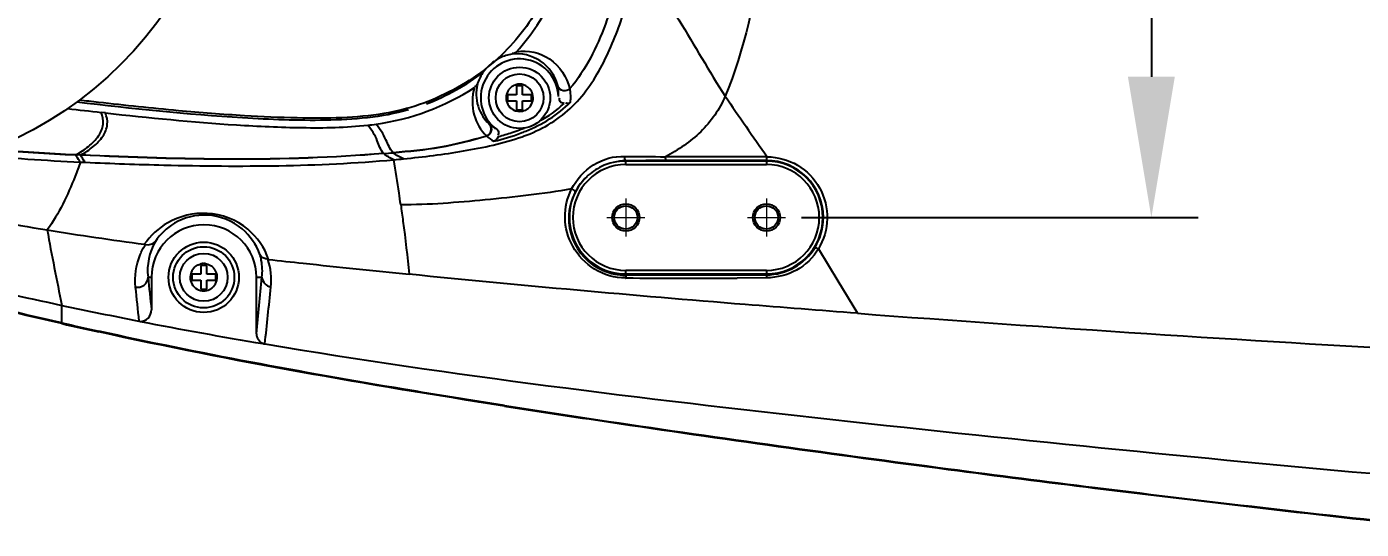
# Model space of a CAD drawing. Header units: millimetres. Extents: x 4086 to 8300, y 123 to 1549.
# Drawn here: x 6740.7 to 6797.6, y 1269.2 to 1290.7 of the extents above; entities that cross this region are included whole.
import ezdxf

# ---------------------------------------------------------------- set-up
doc = ezdxf.new("R2010")
doc.units = ezdxf.units.MM
doc.linetypes.add('CENTER2', pattern=[28.575, 19.05, -3.175, 3.175, -3.175])
doc.layers.add('中心线层', color=7, linetype='CENTER2', lineweight=0)
doc.layers.add('轮廓实线层', color=7, linetype='Continuous', lineweight=30)
doc.styles.add('思源黑', font='SourceHanSansCN-Normal.ttf')
doc.dimstyles.new('尺寸标注_3_10比例', dxfattribs={"dimtxt": 7, "dimasz": 6, "dimexe": 2, "dimexo": 1.5, "dimgap": 1, "dimtad": 1, "dimdec": 1, "dimlfac": 3.333333, "dimdsep": 46, "dimtxsty": '思源黑', "dimcen": 0.09, "dimadec": 0, "dimazin": 0, "dimtp": 0.01, "dimtm": 0.01, "dimtfac": 1, "dimtdec": 1, "dimtofl": 0, "dimtmove": 0, "dimatfit": 3, "dimfxl": 0, "dimtolj": 1, "dimarcsym": 0})

# ---------------------------------------------------------------- blocks, each defined once
blk = doc.blocks.new('*D1367')
at = {"layer": 'Defpoints', "color": 0}
for p in [(6772.256, 1318.53), (6772.256, 1282.53), (6788.672, 1282.53)]:
    blk.add_point(p, dxfattribs=at)
at = {"layer": '轮廓实线层', "color": 0, "lineweight": -2}
for p, q in [((6773.756, 1318.53), (6790.672, 1318.53)), ((6788.672, 1312.53), (6788.672, 1288.53)), ((6773.756, 1282.53), (6790.672, 1282.53))]:
    blk.add_line(p, q, dxfattribs=at)
at = {"layer": '轮廓实线层', "color": 0}
for points in [[(6789.672, 1312.53), (6787.672, 1312.53), (6788.672, 1318.53)], [(6787.672, 1288.53), (6789.672, 1288.53), (6788.672, 1282.53)]]:
    blk.add_solid(points, dxfattribs=at)
at = {"layer": '轮廓实线层', "color": 0, "insert": (6784.046, 1300.53), "char_height": 7, "attachment_point": 5, "rotation": 90, "style": '思源黑'}
blk.add_mtext('\\A1;120', dxfattribs=at)

msp = doc.modelspace()

# ---------------------------------------------------------------- linework, layer by layer
for p, q in [((6761.6, 1288.14), (6761.6, 1287.758)), ((6761.855, 1288.14), (6761.6, 1288.14)), ((6761.855, 1287.758), (6761.855, 1288.14)), ((6761.217, 1287.758), (6761.217, 1287.503)), ((6761.6, 1287.758), (6761.217, 1287.758)), ((6762.237, 1287.758), (6761.855, 1287.758)), ((6762.237, 1287.503), (6762.237, 1287.758)), ((6744.06, 1286.988), (6743.883, 1287.008)), ((6761.217, 1287.503), (6761.6, 1287.503)), ((6761.6, 1287.503), (6761.6, 1287.12)), ((6761.6, 1287.12), (6761.855, 1287.12)), ((6761.855, 1287.12), (6761.855, 1287.503)), ((6761.855, 1287.503), (6762.237, 1287.503)), ((6760.457, 1286.484), (6760.456, 1286.484)), ((6760.482, 1286.451), (6760.457, 1286.484)), ((6743.012, 1285.188), (6742.807, 1285.198)), ((6743.023, 1285.198), (6742.818, 1285.208)), ((6742.996, 1284.893), (6743.204, 1284.883)), ((6766.256, 1284.785), (6766.256, 1284.945)), ((6772.256, 1284.935), (6766.256, 1284.935)), ((6766.256, 1284.785), (6772.256, 1284.785)), ((6772.284, 1285.119), (6767.954, 1285.119)), ((6772.256, 1284.961), (6772.256, 1284.785)), ((6774.469, 1281.189), (6775.299, 1279.83)), ((6748.128, 1280.49), (6748.128, 1280.108)), ((6748.383, 1280.49), (6748.128, 1280.49)), ((6748.383, 1280.108), (6748.383, 1280.49)), ((6766.256, 1280.069), (6766.256, 1280.275)), ((6772.256, 1280.275), (6766.256, 1280.275)), ((6772.256, 1280.275), (6772.256, 1280.086)), ((6745.88, 1279.98), (6746.029, 1279.98)), ((6746.029, 1279.98), (6746.029, 1278.589)), ((6747.746, 1280.108), (6747.746, 1279.853)), ((6748.128, 1280.108), (6747.746, 1280.108)), ((6747.746, 1279.853), (6748.128, 1279.853)), ((6748.128, 1279.853), (6748.128, 1279.47)), ((6748.766, 1280.108), (6748.383, 1280.108)), ((6748.383, 1279.47), (6748.383, 1279.853)), ((6748.383, 1279.853), (6748.766, 1279.853)), ((6748.766, 1279.853), (6748.766, 1280.108)), ((6750.505, 1277.576), (6750.505, 1279.98)), ((6750.505, 1279.98), (6750.741, 1279.98)), ((6766.256, 1280.125), (6772.256, 1280.125)), ((6766.256, 1280.069), (6771.013, 1280.083)), ((6771.013, 1280.083), (6772.256, 1280.086)), ((6772.268, 1279.951), (6771.013, 1279.949)), ((6775.299, 1279.83), (6776.144, 1278.445)), ((6748.128, 1279.47), (6748.383, 1279.47)), ((6742.204, 1278.037), (6742.205, 1278.785))]:
    msp.add_line(p, q)
for points in [[(6742.807, 1285.198), (6742.811, 1285.2), (6742.814, 1285.204), (6742.818, 1285.208)], [(6743.012, 1285.188), (6743.015, 1285.19), (6743.019, 1285.194), (6743.023, 1285.198)], [(6745.721, 1281.389), (6745.739, 1281.386), (6745.756, 1281.383), (6745.772, 1281.379)], [(6750.991, 1280.748), (6751.002, 1280.747), (6751.013, 1280.746), (6751.024, 1280.745)], [(6745.485, 1278.115), (6745.504, 1278.111), (6745.524, 1278.107), (6745.542, 1278.102)], [(6750.79, 1277.153), (6750.812, 1277.151), (6750.837, 1277.148), (6750.862, 1277.144)]]:
    msp.add_lwpolyline(points)
for centre, radius in [((6733.256, 1300.53), 16.22), ((6761.727, 1287.63), 1.305), ((6761.727, 1287.63), 1.02), ((6766.256, 1282.53), 0.585), ((6766.256, 1282.53), 0.495), ((6772.256, 1282.53), 0.585), ((6772.256, 1282.53), 0.495), ((6748.256, 1279.98), 1.5), ((6748.256, 1279.98), 1.305), ((6748.256, 1279.98), 1.02)]:
    msp.add_circle(centre, radius)
for centre, radius, start, end in [((6761.727, 1287.63), 1.658, 1.7859, 232.4568), ((6761.727, 1287.63), 1.894, 99.9938, 116.0348), ((6754.236, 1296.53), 9.81, 291.0274, 307.3514), ((6761.727, 1287.63), 1.894, 144.4046, 160.8547), ((6761.734, 1287.626), 1.901, 130.6808, 144.4422), ((6761.729, 1287.631), 0.578, 186.5397, 217.1117), ((6761.71, 1287.625), 0.594, 34.9713, 41.6162), ((6761.802, 1287.837), 1.59, 354.416, 10.1922), ((6958.637, 1416.158), 227.813, 214.32368, 215.11385), ((6761.729, 1287.636), 0.583, 247.9495, 256.1017), ((6761.729, 1287.628), 0.574, 295.1467, 309.0356), ((6753.831, 1299.261), 12.876, 276.3467, 277.9222), ((6761.354, 1287.587), 1.422, 230.8678, 239.3929), ((6761.422, 1287.249), 1.67, 228.454, 241.7852), ((6761.402, 1287.673), 1.52, 239.4852, 243.2341), ((6758.57, 1294.895), 9.188, 287.9154, 290.2221), ((6759.02, 1293.66), 7.874, 290.2542, 291.6052), ((6759.015, 1293.674), 8.038, 290.1949, 291.7424), ((6759.269, 1293.27), 7.735, 289.3778, 292.0736), ((6751.143, 1342.865), 57.81, 274.75135, 275.15544), ((6751.37, 1340.593), 55.825, 275.133, 275.5592), ((6766.256, 1282.53), 2.255, 90, 270), ((6766.256, 1282.53), 2.405, 90, 115.5866), ((6769.927, 942.537), 342.427, 90.32619, 90.61437), ((6770.423, 806.307), 478.658, 89.78067, 90.29273), ((6772.247, 1282.524), 2.438, 0.1454, 89.8039), ((6772.256, 1282.53), 2.405, 270, 90), ((6772.256, 1282.53), 2.255, 270, 90), ((6766.256, 1282.53), 2.405, 133.8849, 270), ((6766.305, 1282.465), 2.486, 133.6745, 152.4743), ((6766.284, 1282.489), 2.455, 115.7723, 133.699), ((6899.618, 1311.119), 160.701, 190.43945, 191.60741), ((6764.734, 1423.561), 143.44, 260.7099, 262.38294), ((6748.267, 1279.98), 2.238, 0.0051, 179.9949), ((6748.295, 1280.282), 2.433, 149.7599, 187.1287), ((6748.239, 1279.855), 2.894, 354.2451, 17.9629), ((6772.248, 1282.523), 2.437, 270.1796, 328.656), ((6748.238, 1279.975), 0.594, 34.9713, 41.6162), ((6992.666, 1305.705), 248.123, 185.95098, 186.27405), ((6748.257, 1279.981), 0.578, 186.5397, 217.1117), ((6514.57, 1301.876), 237.183, 354.11969, 354.70313), ((6766.227, 1281.855), 1.905, 270.4522, 271.2128), ((6769.218, 2681.39), 1401.442, 269.879377, 270.07341), ((6991.48, 1305.215), 247.477, 185.94982, 186.28707), ((6748.257, 1279.986), 0.583, 247.9494, 256.1017), ((6748.257, 1279.978), 0.574, 295.1467, 309.0356), ((6510.211, 1303.789), 242.122, 353.68192, 354.2581), ((6780.521, 1458.353), 183.611, 257.955, 258.99954), ((6792.216, 1497.599), 225.186, 257.16822, 257.57983), ((6791.793, 1496.034), 223.597, 257.1867, 257.59946), ((6784.874, 1480.667), 206.349, 259.01166, 260.49239), ((6868.481, 2510.277), 1235.288, 265.713196, 266.860335), ((6862.568, 1925.66), 659.028, 261.141505, 261.531938), ((6849.886, 1842.708), 575.089, 261.117262, 261.564667), ((6886.991, 2090.843), 826.007, 261.543599, 262.558277), ((6891.973, 2127.381), 862.856, 261.573197, 262.544511), ((6898.697, 2178.17), 914.115, 262.539676, 262.935047), ((6895.897, 2155.135), 890.885, 262.525887, 262.931556), ((6889.785, 2104.836), 840.241, 262.923097, 263.972681), ((6889.101, 2099.112), 834.451, 262.921303, 263.978137)]:
    msp.add_arc(centre, radius, start, end)
for points, knots in [([(6712.318, 1300.53), (6712.32, 1298.864), (6713.034, 1295.507), (6715.681, 1291.185), (6719.302, 1287.688), (6724.842, 1283.991), (6732.603, 1281.004), (6739, 1279.468), (6742.205, 1278.785)], [0, 0, 0, 0, 0.125843, 0.251845, 0.377673, 0.503108, 0.752592, 1, 1, 1, 1]), ([(6764.201, 1300.53), (6764.201, 1300.141), (6764.186, 1299.238), (6764.104, 1297.711), (6763.909, 1295.903), (6763.557, 1294.043), (6763.011, 1292.357), (6762.265, 1290.966), (6761.349, 1289.795), (6760.229, 1288.778), (6758.923, 1287.938), (6757.477, 1287.298), (6755.867, 1286.902), (6754.111, 1286.756), (6752.126, 1286.758), (6749.8, 1286.862), (6746.973, 1287.088), (6744.629, 1287.335), (6743.223, 1287.497), (6742.951, 1287.529)], [0, 0, 0, 0, 0.038193, 0.088701, 0.150276, 0.216687, 0.274238, 0.323147, 0.370344, 0.419078, 0.470499, 0.521828, 0.573165, 0.632016, 0.694187, 0.76816, 0.860791, 0.973045, 1, 1, 1, 1]), ([(6772.386, 1300.53), (6772.386, 1298.354), (6772.239, 1294.015), (6771.327, 1289.701), (6770.493, 1287.702)], [0, 0, 0, 0, 0.501127, 1, 1, 1, 1]), ([(6761.608, 1289.607), (6762.247, 1290.308), (6763.308, 1291.928), (6763.831, 1293.771), (6764.022, 1294.7)], [0, 0, 0, 0, 0.499884, 1, 1, 1, 1]), ([(6762.175, 1286.102), (6762.885, 1286.39), (6764.223, 1287.259), (6765.445, 1289.261), (6766.275, 1291.419), (6766.62, 1292.925), (6766.76, 1293.682)], [0, 0, 0, 0, 0.24924, 0.499232, 0.749559, 1, 1, 1, 1]), ([(6766.194, 1293.804), (6766.008, 1292.774), (6765.5, 1290.743), (6764.546, 1288.826), (6763.877, 1288.024)], [0, 0, 0, 0, 0.500738, 1, 1, 1, 1]), ([(6766.778, 1293.788), (6767.023, 1293.304), (6767.629, 1292.37), (6768.904, 1290.365), (6769.809, 1288.766), (6770.494, 1287.702)], [0, 0, 0, 0, 0.228022, 0.46735, 1, 1, 1, 1]), ([(6763.367, 1288.118), (6763.264, 1288.547), (6762.723, 1289.327), (6761.81, 1289.545), (6761.399, 1289.495)], [0, 0, 0, 0, 0.515673, 1, 1, 1, 1]), ([(6761.608, 1289.607), (6762.079, 1289.679), (6763.151, 1289.434), (6763.752, 1288.512), (6763.867, 1288.012)], [0, 0, 0, 0, 0.481391, 1, 1, 1, 1]), ([(6759.939, 1288.251), (6759.922, 1288.192), (6759.876, 1287.989), (6759.87, 1287.777), (6759.884, 1287.63)], [0, 0, 0, 0, 0.292832, 1, 1, 1, 1]), ([(6761.497, 1288.153), (6761.482, 1288.147), (6761.454, 1288.135), (6761.426, 1288.121), (6761.412, 1288.113)], [0, 0, 0, 0, 0.502353, 1, 1, 1, 1]), ([(6761.727, 1288.207), (6761.716, 1288.211), (6761.69, 1288.215), (6761.666, 1288.211), (6761.653, 1288.208)], [0, 0, 0, 0, 0.493074, 1, 1, 1, 1]), ([(6761.804, 1288.208), (6761.791, 1288.211), (6761.765, 1288.215), (6761.739, 1288.211), (6761.727, 1288.207)], [0, 0, 0, 0, 0.507427, 1, 1, 1, 1]), ([(6759.801, 1288.071), (6759.689, 1287.696), (6759.675, 1286.914), (6760.068, 1286.248), (6760.313, 1286.006)], [0, 0, 0, 0, 0.531308, 1, 1, 1, 1]), ([(6759.884, 1287.63), (6759.914, 1287.313), (6760.082, 1286.883), (6760.373, 1286.561), (6760.456, 1286.484)], [0, 0, 0, 0, 0.737338, 1, 1, 1, 1]), ([(6761.412, 1288.113), (6761.402, 1288.107), (6761.382, 1288.094), (6761.363, 1288.079), (6761.353, 1288.071)], [0, 0, 0, 0, 0.497104, 1, 1, 1, 1]), ([(6763.878, 1288.024), (6763.812, 1287.945), (6763.581, 1287.87), (6763.395, 1288.026), (6763.367, 1288.118)], [0, 0, 0, 0, 0.513283, 1, 1, 1, 1]), ([(6763.626, 1287.39), (6763.566, 1287.402), (6763.434, 1287.431), (6763.417, 1287.589), (6763.45, 1287.633)], [0, 0, 0, 0, 0.529109, 1, 1, 1, 1]), ([(6770.494, 1287.702), (6770.255, 1287.137), (6769.53, 1286.098), (6768.493, 1285.412), (6767.954, 1285.119)], [0, 0, 0, 0, 0.500036, 1, 1, 1, 1]), ([(6742.818, 1285.208), (6743.001, 1285.309), (6743.351, 1285.54), (6743.78, 1285.961), (6744.017, 1286.492), (6743.945, 1286.852), (6743.883, 1287.008)], [0, 0, 0, 0, 0.273112, 0.546201, 0.779525, 1, 1, 1, 1]), ([(6756.985, 1287.116), (6755.847, 1286.789), (6753.452, 1286.605), (6748.729, 1286.799), (6745.19, 1287.168), (6742.839, 1287.443)], [0, 0, 0, 0, 0.250058, 0.500131, 1, 1, 1, 1]), ([(6763.894, 1287.446), (6763.868, 1287.425), (6763.811, 1287.368), (6763.725, 1287.395), (6763.694, 1287.42)], [0, 0, 0, 0, 0.453069, 1, 1, 1, 1]), ([(6743.023, 1285.198), (6743.202, 1285.298), (6743.546, 1285.529), (6743.966, 1285.948), (6744.196, 1286.477), (6744.123, 1286.833), (6744.06, 1286.988)], [0, 0, 0, 0, 0.271763, 0.544369, 0.778192, 1, 1, 1, 1]), ([(6744.06, 1286.988), (6745.919, 1286.781), (6748.714, 1286.503), (6752.45, 1286.333), (6754.326, 1286.361), (6755.255, 1286.464)], [0, 0, 0, 0, 0.500055, 0.750103, 1, 1, 1, 1]), ([(6755.929, 1285.257), (6755.795, 1285.41), (6755.665, 1285.871), (6755.421, 1286.266), (6755.255, 1286.464)], [0, 0, 0, 0, 0.44084, 1, 1, 1, 1]), ([(6756.335, 1285.292), (6756.189, 1285.443), (6756.028, 1285.906), (6755.775, 1286.307), (6755.606, 1286.508)], [0, 0, 0, 0, 0.444185, 1, 1, 1, 1]), ([(6756.335, 1285.292), (6757.007, 1285.353), (6758.356, 1285.471), (6759.665, 1285.82), (6760.313, 1286.006)], [0, 0, 0, 0, 0.500222, 1, 1, 1, 1]), ([(6760.315, 1285.998), (6759.667, 1285.814), (6758.358, 1285.468), (6757.01, 1285.35), (6756.338, 1285.289)], [0, 0, 0, 0, 0.499785, 1, 1, 1, 1]), ([(6756.778, 1285.03), (6757.632, 1285.114), (6759.335, 1285.329), (6761.025, 1285.688), (6761.835, 1285.973)], [0, 0, 0, 0, 0.500066, 1, 1, 1, 1]), ([(6760.423, 1286.07), (6760.406, 1286.055), (6760.371, 1286.03), (6760.332, 1286.013), (6760.313, 1286.006)], [0, 0, 0, 0, 0.523052, 1, 1, 1, 1]), ([(6760.43, 1286.064), (6760.413, 1286.048), (6760.376, 1286.022), (6760.335, 1286.005), (6760.315, 1285.999)], [0, 0, 0, 0, 0.519592, 1, 1, 1, 1]), ([(6760.717, 1286.316), (6760.762, 1286.281), (6760.86, 1286.208), (6760.825, 1286.067), (6760.782, 1286.038)], [0, 0, 0, 0, 0.525419, 1, 1, 1, 1]), ([(6742.996, 1284.893), (6742.924, 1284.689), (6742.551, 1283.683), (6742.085, 1282.694), (6741.578, 1282)], [0, 0, 0, 0, 0.200504, 1, 1, 1, 1]), ([(6742.996, 1284.893), (6742.981, 1284.91), (6742.907, 1285.004), (6742.847, 1285.109), (6742.807, 1285.198)], [0, 0, 0, 0, 0.191537, 1, 1, 1, 1]), ([(6743.206, 1284.883), (6743.191, 1284.901), (6743.114, 1284.993), (6743.054, 1285.099), (6743.014, 1285.188)], [0, 0, 0, 0, 0.191935, 1, 1, 1, 1]), ([(6743.204, 1284.883), (6744.32, 1284.831), (6748.705, 1284.682), (6753.107, 1284.697), (6756.364, 1284.991)], [0, 0, 0, 0, 0.254606, 1, 1, 1, 1]), ([(6756.658, 1283.07), (6756.635, 1283.237), (6756.543, 1283.879), (6756.445, 1284.519), (6756.364, 1284.991)], [0, 0, 0, 0, 0.260086, 1, 1, 1, 1]), ([(6763.941, 1283.747), (6764.166, 1284.151), (6764.799, 1284.878), (6765.754, 1285.159), (6766.213, 1285.132)], [0, 0, 0, 0, 0.501193, 1, 1, 1, 1]), ([(6766.256, 1284.945), (6766.248, 1284.945), (6766.203, 1285.006), (6766.209, 1285.074), (6766.213, 1285.132)], [0, 0, 0, 0, 0.11667, 1, 1, 1, 1]), ([(6767.978, 1284.959), (6767.961, 1284.962), (6767.962, 1285.039), (6767.954, 1285.081), (6767.954, 1285.119)], [0, 0, 0, 0, 0.309225, 1, 1, 1, 1]), ([(6772.256, 1284.961), (6772.268, 1284.964), (6772.275, 1285.02), (6772.279, 1285.055), (6772.277, 1285.086)], [0, 0, 0, 0, 0.292035, 1, 1, 1, 1]), ([(6772.284, 1285.119), (6772.732, 1285.102), (6773.648, 1284.87), (6774.628, 1283.846), (6774.971, 1282.48), (6774.701, 1281.572), (6774.469, 1281.189)], [0, 0, 0, 0, 0.249986, 0.500384, 0.750662, 1, 1, 1, 1]), ([(6730.765, 1284.503), (6731.378, 1284.314), (6734.93, 1283.268), (6738.559, 1282.496), (6741.578, 1282)], [0.6959062, 0.6959062, 0.6959062, 0.6959062, 0.748621, 1, 1, 1, 1]), ([(6763.941, 1283.747), (6762.725, 1283.527), (6760.297, 1283.27), (6757.861, 1283.065), (6756.658, 1283.07)], [0, 0, 0, 0, 0.506707, 1, 1, 1, 1]), ([(6766.242, 1279.951), (6765.785, 1279.947), (6764.865, 1280.226), (6763.914, 1281.224), (6763.554, 1282.517), (6763.763, 1283.369), (6763.941, 1283.747)], [0, 0, 0, 0, 0.262018, 0.518336, 0.760118, 1, 1, 1, 1]), ([(6764.1, 1283.614), (6764.104, 1283.623), (6764.068, 1283.697), (6763.999, 1283.726), (6763.941, 1283.747)], [0, 0, 0, 0, 0.132697, 1, 1, 1, 1]), ([(6756.658, 1283.07), (6756.69, 1282.836), (6756.825, 1281.851), (6756.942, 1280.864), (6757.016, 1280.109)], [0, 0, 0, 0, 0.237298, 1, 1, 1, 1]), ([(6751.024, 1280.745), (6750.852, 1281.236), (6750.169, 1282.231), (6748.452, 1282.89), (6746.762, 1282.477), (6745.981, 1281.757), (6745.721, 1281.389)], [0, 0, 0, 0, 0.240062, 0.526627, 0.791806, 1, 1, 1, 1]), ([(6750.65, 1280.957), (6750.498, 1281.371), (6749.918, 1282.21), (6748.471, 1282.79), (6747.042, 1282.436), (6746.401, 1281.818), (6746.193, 1281.508)], [0, 0, 0, 0, 0.241072, 0.530509, 0.795329, 1, 1, 1, 1]), ([(6763.825, 1282.53), (6763.814, 1281.925), (6764.298, 1280.614), (6765.61, 1280.067), (6766.256, 1280.069)], [0, 0, 0, 0, 0.483727, 1, 1, 1, 1]), ([(6745.341, 1279.561), (6745.308, 1280.022), (6745.392, 1280.677), (6745.684, 1281.237), (6745.772, 1281.379)], [0, 0, 0, 0, 0.73474, 1, 1, 1, 1]), ([(6742.205, 1278.008), (6740.18, 1278.469), (6736.14, 1279.423), (6732.116, 1280.466), (6730.144, 1281.115)], [0, 0, 0, 0, 0.500039, 1, 1, 1, 1]), ([(6742.205, 1278.037), (6740.182, 1278.498), (6736.145, 1279.451), (6732.122, 1280.488), (6730.15, 1281.132)], [0, 0, 0, 0, 0.499873, 1, 1, 1, 1]), ([(6750.741, 1279.98), (6750.767, 1280.22), (6750.755, 1280.555), (6750.675, 1280.874), (6750.65, 1280.957)], [0, 0, 0, 0, 0.735756, 1, 1, 1, 1]), ([(6751.024, 1280.741), (6751.517, 1280.686), (6753.514, 1280.469), (6755.512, 1280.265), (6757.016, 1280.114)], [0, 0, 0, 0, 0.246973, 1, 1, 1, 1]), ([(6774.469, 1281.189), (6774.249, 1280.814), (6773.585, 1280.173), (6772.703, 1279.971), (6772.268, 1279.951)], [0, 0, 0, 0, 0.499552, 1, 1, 1, 1]), ([(6774.329, 1281.255), (6774.341, 1281.266), (6774.398, 1281.221), (6774.438, 1281.208), (6774.469, 1281.189)], [0, 0, 0, 0, 0.308384, 1, 1, 1, 1]), ([(6747.941, 1280.463), (6747.93, 1280.457), (6747.91, 1280.444), (6747.891, 1280.429), (6747.882, 1280.421)], [0, 0, 0, 0, 0.497104, 1, 1, 1, 1]), ([(6748.025, 1280.503), (6748.011, 1280.497), (6747.982, 1280.485), (6747.954, 1280.471), (6747.941, 1280.463)], [0, 0, 0, 0, 0.502353, 1, 1, 1, 1]), ([(6748.256, 1280.557), (6748.244, 1280.561), (6748.219, 1280.565), (6748.194, 1280.561), (6748.182, 1280.558)], [0, 0, 0, 0, 0.493074, 1, 1, 1, 1]), ([(6748.332, 1280.558), (6748.319, 1280.561), (6748.294, 1280.565), (6748.268, 1280.561), (6748.256, 1280.557)], [0, 0, 0, 0, 0.507426, 1, 1, 1, 1]), ([(6745.341, 1279.561), (6745.467, 1279.538), (6745.746, 1279.599), (6745.879, 1279.857), (6745.88, 1279.98)], [0, 0, 0, 0, 0.509361, 1, 1, 1, 1]), ([(6776.143, 1278.446), (6774.543, 1278.567), (6768.162, 1279.062), (6761.787, 1279.629), (6757.016, 1280.109)], [0, 0, 0, 0, 0.250816, 1, 1, 1, 1]), ([(6766.256, 1280.069), (6766.267, 1280.065), (6766.258, 1280.011), (6766.267, 1279.979), (6766.267, 1279.951)], [0, 0, 0, 0, 0.304446, 1, 1, 1, 1]), ([(6772.256, 1280.086), (6772.268, 1280.081), (6772.258, 1280.019), (6772.267, 1279.983), (6772.268, 1279.951)], [0, 0, 0, 0, 0.296982, 1, 1, 1, 1]), ([(6745.542, 1278.102), (6745.666, 1278.095), (6745.93, 1278.203), (6746.029, 1278.463), (6746.029, 1278.589)], [0, 0, 0, 0, 0.497001, 1, 1, 1, 1]), ([(6761.085, 1274.517), (6759.649, 1274.741), (6753.86, 1275.671), (6748.09, 1276.735), (6743.783, 1277.683)], [0, 0, 0, 0, 0.247856, 1, 1, 1, 1]), ([(6750.862, 1277.144), (6758.893, 1275.792), (6775.121, 1273.828), (6791.374, 1272.212), (6799.533, 1271.489)], [0, 0, 0, 0, 0.498582, 1, 1, 1, 1])]:
    msp.add_open_spline(points, degree=3, knots=knots)
for points in [[(6760.896, 1289.332), (6760.753, 1289.261), (6760.616, 1289.172), (6760.495, 1289.068)], [(6761.608, 1289.607), (6761.56, 1289.554), (6761.477, 1289.499), (6761.411, 1289.525)], [(6759.939, 1288.251), (6759.916, 1288.187), (6759.868, 1288.104), (6759.799, 1288.101)], [(6761.653, 1288.208), (6761.599, 1288.196), (6761.548, 1288.173), (6761.497, 1288.153)], [(6762.154, 1288.02), (6762.066, 1288.119), (6761.933, 1288.178), (6761.804, 1288.208)], [(6755.606, 1286.508), (6757.084, 1286.714), (6758.553, 1287.253), (6759.801, 1288.071)], [(6761.353, 1288.071), (6761.215, 1287.954), (6761.134, 1287.745), (6761.154, 1287.565)], [(6762.091, 1287.182), (6762.241, 1287.304), (6762.329, 1287.533), (6762.297, 1287.724)], [(6762.297, 1287.724), (6762.282, 1287.81), (6762.247, 1287.894), (6762.197, 1287.965)], [(6763.894, 1287.446), (6763.918, 1287.637), (6763.913, 1287.834), (6763.878, 1288.024)], [(6742.453, 1287.171), (6742.93, 1287.116), (6743.406, 1287.062), (6743.883, 1287.008)], [(6761.267, 1287.282), (6761.329, 1287.201), (6761.415, 1287.134), (6761.51, 1287.096)], [(6761.589, 1287.07), (6761.634, 1287.059), (6761.681, 1287.053), (6761.727, 1287.053)], [(6761.727, 1287.053), (6761.811, 1287.053), (6761.897, 1287.072), (6761.973, 1287.108)], [(6761.992, 1286.208), (6762.695, 1286.489), (6763.367, 1286.903), (6763.894, 1287.446)], [(6762.583, 1286.645), (6762.96, 1286.846), (6763.315, 1287.097), (6763.626, 1287.39)], [(6760.43, 1286.064), (6760.526, 1286.151), (6760.553, 1286.342), (6760.482, 1286.451)], [(6760.456, 1286.484), (6760.489, 1286.447), (6760.512, 1286.399), (6760.521, 1286.351)], [(6760.521, 1286.351), (6760.539, 1286.253), (6760.496, 1286.137), (6760.423, 1286.07)], [(6760.633, 1285.777), (6761.023, 1285.879), (6761.411, 1285.991), (6761.79, 1286.131)], [(6760.821, 1285.982), (6760.792, 1285.894), (6760.72, 1285.808), (6760.633, 1285.777)], [(6760.821, 1285.982), (6761.014, 1286.034), (6761.206, 1286.091), (6761.397, 1286.152)], [(6739.172, 1285.428), (6740.382, 1285.331), (6741.594, 1285.257), (6742.807, 1285.198)], [(6739.206, 1285.442), (6740.409, 1285.343), (6741.613, 1285.268), (6742.818, 1285.208)], [(6756.778, 1285.03), (6756.623, 1285.101), (6756.468, 1285.179), (6756.338, 1285.289)], [(6738.523, 1285.19), (6740.011, 1285.058), (6741.502, 1284.964), (6742.996, 1284.893)], [(6755.932, 1285.254), (6751.64, 1284.897), (6747.314, 1284.984), (6743.012, 1285.188)], [(6755.93, 1285.255), (6751.642, 1284.901), (6747.32, 1284.99), (6743.023, 1285.198)], [(6756.364, 1284.991), (6756.212, 1285.065), (6756.06, 1285.144), (6755.932, 1285.254)], [(6766.256, 1284.945), (6765.9, 1284.941), (6765.537, 1284.854), (6765.217, 1284.699)], [(6766.213, 1285.132), (6766.793, 1285.13), (6767.374, 1285.124), (6767.954, 1285.119)], [(6764.1, 1283.614), (6763.929, 1283.283), (6763.831, 1282.903), (6763.825, 1282.53)], [(6774.329, 1281.255), (6774.558, 1281.632), (6774.686, 1282.089), (6774.685, 1282.53)], [(6745.772, 1281.379), (6745.915, 1281.344), (6746.103, 1281.392), (6746.193, 1281.508)], [(6750.991, 1280.748), (6750.858, 1280.754), (6750.704, 1280.835), (6750.65, 1280.957)], [(6747.882, 1280.421), (6747.743, 1280.304), (6747.662, 1280.095), (6747.683, 1279.915)], [(6748.182, 1280.558), (6748.128, 1280.546), (6748.077, 1280.523), (6748.025, 1280.503)], [(6748.683, 1280.37), (6748.594, 1280.469), (6748.461, 1280.528), (6748.332, 1280.558)], [(6748.825, 1280.074), (6748.811, 1280.16), (6748.775, 1280.244), (6748.725, 1280.315)], [(6747.796, 1279.632), (6747.857, 1279.551), (6747.944, 1279.484), (6748.038, 1279.446)], [(6748.619, 1279.532), (6748.769, 1279.654), (6748.857, 1279.883), (6748.825, 1280.074)], [(6750.741, 1279.98), (6750.743, 1279.793), (6750.933, 1279.595), (6751.118, 1279.565)], [(6748.117, 1279.42), (6748.162, 1279.409), (6748.209, 1279.403), (6748.256, 1279.403)], [(6748.256, 1279.403), (6748.34, 1279.403), (6748.425, 1279.422), (6748.501, 1279.458)], [(6761.082, 1274.492), (6755.288, 1275.396), (6749.504, 1276.394), (6743.777, 1277.654)], [(6750.505, 1277.576), (6750.505, 1277.406), (6750.63, 1277.21), (6750.79, 1277.153)]]:
    msp.add_open_spline(points, degree=3)
at = {"layer": '中心线层'}
for p, q in [((6766.256, 1283.334), (6766.256, 1281.726)), ((6772.256, 1283.334), (6772.256, 1281.726)), ((6765.448, 1282.53), (6767.063, 1282.53)), ((6771.448, 1282.53), (6773.063, 1282.53))]:
    msp.add_line(p, q, dxfattribs=at)

# ---------------------------------------------------------------- dimensions: what is measured, and where the dimension line sits
at = {"layer": '轮廓实线层'}
dim = msp.add_linear_dim(base=(6788.672, 1282.53), p1=(6772.256, 1318.53), p2=(6772.256, 1282.53), angle=90, dimstyle='尺寸标注_3_10比例', dxfattribs=at)
dim.commit()
dim.dimension.update_dxf_attribs({"geometry": '*D1367', "text_midpoint": (6784.046, 1300.53)})

doc.saveas('drawing.dxf')
